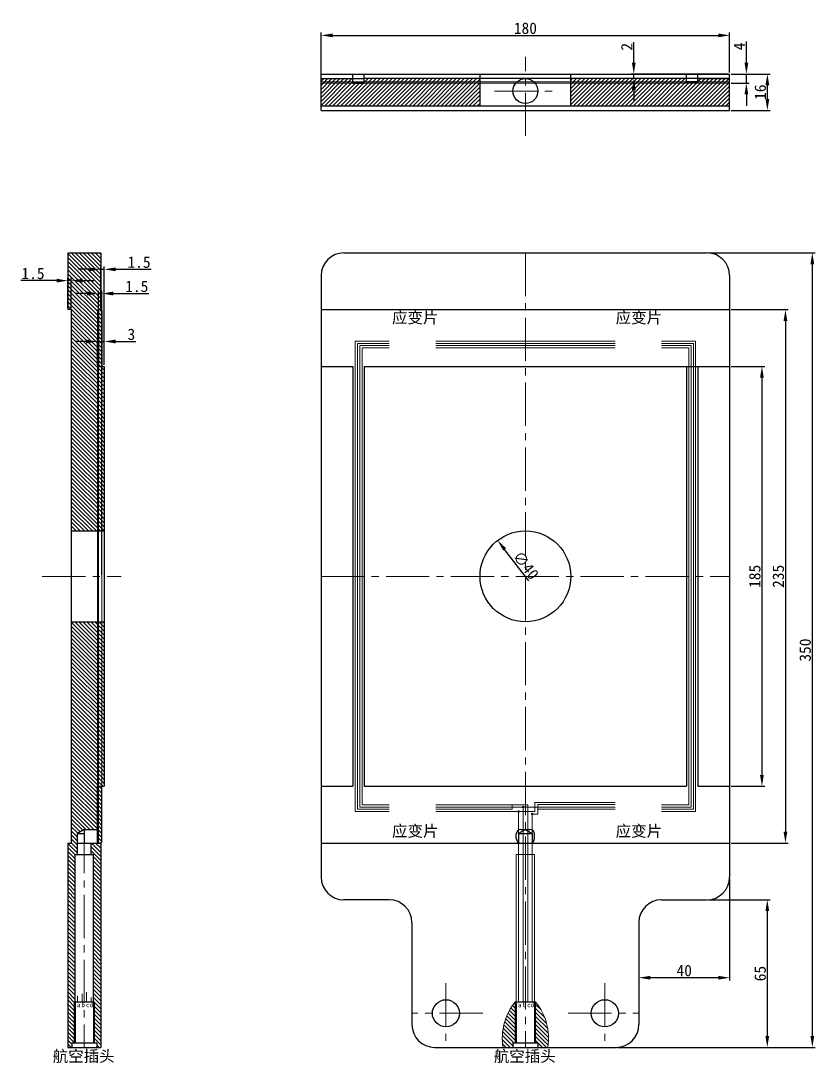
# Model space of a CAD drawing. Header units: inches. Extents: x -20 to 18950, y -1047 to 2551.
# Drawn here: x 16720.3 to 17070.3, y -414.3 to 44.9 of the extents above; entities that cross this region are included whole.
import ezdxf

# ---------------------------------------------------------------- set-up
doc = ezdxf.new("R2010")
doc.units = ezdxf.units.IN
doc.header["$MEASUREMENT"] = 0
doc.header["$PDSIZE"] = -5
doc.linetypes.add('CENTER2', pattern=[28.574999, 19.049999, -3.175, 3.175, -3.175])
doc.layers.get('0').update_dxf_attribs({"lineweight": 30})
doc.layers.get('Defpoints').update_dxf_attribs({"lineweight": 18})
for name, color, linetype, lineweight in [('10', 7, 'Continuous', 18), ('cen', 1, 'CENTER2', 20), ('dim', 5, 'Continuous', 20), ('hat', 3, 'Continuous', 20)]:
    doc.layers.add(name, color=color, linetype=linetype, lineweight=lineweight)
doc.styles.add('1', font='')
doc.styles.get("Standard").update_dxf_attribs({"font": ''})
doc.styles.get('1').set_extended_font_data('宋体')
doc.styles.get('Standard').set_extended_font_data('宋体')
doc.dimstyles.new('ISO-25', dxfattribs={"dimtxt": 5, "dimasz": 5, "dimexe": 1.25, "dimexo": 0.625, "dimtad": 1, "dimdsep": 46, "dimtxsty": 'Standard', "dimcen": 2.5, "dimdle": 10, "dimadec": 0, "dimazin": 0, "dimtfac": 1, "dimtmove": 0, "dimatfit": 3, "dimfxl": 1, "dimtolj": 1, "dimarcsym": 0})
pattern_1 = [(135, (-7.921, 0), (-0.88388348, -0.88388348), [])]

# ---------------------------------------------------------------- blocks, each defined once
blk = doc.blocks.new('*D157')
at = {"layer": 'Defpoints', "color": 0, "transparency": 16777216}
for p in [(16930.37, -183.98), (16954.82, -215.64)]:
    blk.add_point(p, dxfattribs=at)
at = {"layer": 'dim', "color": 0, "linetype": 'Continuous', "lineweight": -2, "transparency": 16777216}
blk.add_line((16944.16, -201.84), (16933.43, -187.94), dxfattribs=at)
at = {"layer": 'dim', "color": 0, "transparency": 16777216}
blk.add_solid([(16934.08, -187.43), (16932.77, -188.45), (16930.37, -183.98)], dxfattribs=at)
at = {"layer": 'dim', "color": 0, "transparency": 16777216, "insert": (16942.79, -194.95), "char_height": 5, "attachment_point": 5, "rotation": 307.6865}
blk.add_mtext('\\A1;∅40', dxfattribs=at)
blk = doc.blocks.new('*D161')
at = {"layer": 'Defpoints', "color": 0, "transparency": 16777216}
for p in [(17032.6, 38.5), (16852.6, 19.48), (17032.6, 21.48)]:
    blk.add_point(p, dxfattribs=at)
at = {"layer": 'dim', "color": 0, "linetype": 'Continuous', "lineweight": -2, "transparency": 16777216}
for p, q in [((16852.6, 20.1), (16852.6, 39.75)), ((16857.6, 38.5), (17027.6, 38.5)), ((17032.6, 22.1), (17032.6, 39.75))]:
    blk.add_line(p, q, dxfattribs=at)
at = {"layer": 'dim', "color": 0, "transparency": 16777216}
for points in [[(16857.6, 39.34), (16857.6, 37.67), (16852.6, 38.5)], [(17027.6, 39.34), (17027.6, 37.67), (17032.6, 38.5)]]:
    blk.add_solid(points, dxfattribs=at)
at = {"layer": 'dim', "color": 0, "transparency": 16777216, "insert": (16942.6, 41.63), "char_height": 5, "attachment_point": 5}
blk.add_mtext('\\A1;180', dxfattribs=at)
blk = doc.blocks.new('*D163')
at = {"layer": 'Defpoints', "color": 0, "transparency": 16777216}
for p in [(17032.6, 21.48), (17049.23, 21.48), (17032.6, 5.48)]:
    blk.add_point(p, dxfattribs=at)
at = {"layer": 'dim', "color": 0, "linetype": 'Continuous', "lineweight": -2, "transparency": 16777216}
for p, q in [((17033.22, 21.48), (17050.48, 21.48)), ((17049.23, 10.48), (17049.23, 16.48)), ((17033.22, 5.48), (17050.48, 5.48))]:
    blk.add_line(p, q, dxfattribs=at)
at = {"layer": 'dim', "color": 0, "transparency": 16777216}
for points in [[(17048.4, 16.48), (17050.07, 16.48), (17049.23, 21.48)], [(17048.4, 10.48), (17050.07, 10.48), (17049.23, 5.48)]]:
    blk.add_solid(points, dxfattribs=at)
at = {"layer": 'dim', "color": 0, "transparency": 16777216, "insert": (17046.11, 13.48), "char_height": 5, "attachment_point": 5, "rotation": 90}
blk.add_mtext('\\A1;16', dxfattribs=at)
blk = doc.blocks.new('*D164')
at = {"layer": 'Defpoints', "color": 0, "transparency": 16777216}
for p in [(17032.6, 21.48), (17039.97, 21.48), (17032.6, 17.48)]:
    blk.add_point(p, dxfattribs=at)
at = {"layer": 'dim', "color": 0, "linetype": 'Continuous', "lineweight": -2, "transparency": 16777216}
for p, q in [((17039.97, 26.48), (17039.97, 35.8)), ((17033.22, 21.48), (17041.22, 21.48)), ((17039.97, 17.48), (17039.97, 21.48)), ((17033.22, 17.48), (17041.22, 17.48)), ((17039.97, 12.48), (17039.97, 7.48))]:
    blk.add_line(p, q, dxfattribs=at)
at = {"layer": 'dim', "color": 0, "transparency": 16777216}
for points in [[(17039.13, 26.48), (17040.8, 26.48), (17039.97, 21.48)], [(17039.13, 12.48), (17040.8, 12.48), (17039.97, 17.48)]]:
    blk.add_solid(points, dxfattribs=at)
at = {"layer": 'dim', "color": 0, "transparency": 16777216, "insert": (17036.84, 33.64), "char_height": 5, "attachment_point": 5, "rotation": 90}
blk.add_mtext('\\A1;4', dxfattribs=at)
blk = doc.blocks.new('*D165')
at = {"layer": 'Defpoints', "color": 0, "transparency": 16777216}
for p in [(16990.36, 21.48), (17013.6, 19.48), (17032.6, 21.48)]:
    blk.add_point(p, dxfattribs=at)
at = {"layer": 'dim', "color": 0, "linetype": 'Continuous', "lineweight": -2, "transparency": 16777216}
for p, q in [((16990.36, 26.48), (16990.36, 35.49)), ((17031.97, 21.48), (16989.11, 21.48)), ((17012.97, 19.48), (16989.11, 19.48)), ((16990.36, 19.48), (16990.36, 21.48)), ((16990.36, 14.48), (16990.36, 9.48))]:
    blk.add_line(p, q, dxfattribs=at)
at = {"layer": 'dim', "color": 0, "transparency": 16777216}
for points in [[(16989.53, 26.48), (16991.19, 26.48), (16990.36, 21.48)], [(16989.53, 14.48), (16991.19, 14.48), (16990.36, 19.48)]]:
    blk.add_solid(points, dxfattribs=at)
at = {"layer": 'dim', "color": 0, "transparency": 16777216, "insert": (16987.23, 33.49), "char_height": 5, "attachment_point": 5, "rotation": 90}
blk.add_mtext('\\A1;2', dxfattribs=at)
blk = doc.blocks.new('*D166')
at = {"layer": 'Defpoints', "color": 0, "transparency": 16777216}
for p in [(17032.6, -82.31), (17032.6, -317.31), (17057.19, -317.31)]:
    blk.add_point(p, dxfattribs=at)
at = {"layer": 'dim', "color": 0, "linetype": 'Continuous', "lineweight": -2, "transparency": 16777216}
for p, q in [((17033.22, -82.31), (17058.44, -82.31)), ((17057.19, -87.31), (17057.19, -312.31)), ((17033.22, -317.31), (17058.44, -317.31))]:
    blk.add_line(p, q, dxfattribs=at)
at = {"layer": 'dim', "color": 0, "transparency": 16777216}
for points in [[(17056.36, -87.31), (17058.02, -87.31), (17057.19, -82.31)], [(17056.36, -312.31), (17058.02, -312.31), (17057.19, -317.31)]]:
    blk.add_solid(points, dxfattribs=at)
at = {"layer": 'dim', "color": 0, "transparency": 16777216, "insert": (17054.06, -199.81), "char_height": 5, "attachment_point": 5, "rotation": 90}
blk.add_mtext('\\A1;235', dxfattribs=at)
blk = doc.blocks.new('*D167')
at = {"layer": 'Defpoints', "color": 0, "transparency": 16777216}
for p in [(17032.6, -107.31), (17032.6, -292.31), (17046.82, -292.31)]:
    blk.add_point(p, dxfattribs=at)
at = {"layer": 'dim', "color": 0, "linetype": 'Continuous', "lineweight": -2, "transparency": 16777216}
for p, q in [((17033.22, -107.31), (17048.07, -107.31)), ((17046.82, -112.31), (17046.82, -287.31)), ((17033.22, -292.31), (17048.07, -292.31))]:
    blk.add_line(p, q, dxfattribs=at)
at = {"layer": 'dim', "color": 0, "transparency": 16777216}
for points in [[(17045.98, -112.31), (17047.65, -112.31), (17046.82, -107.31)], [(17045.98, -287.31), (17047.65, -287.31), (17046.82, -292.31)]]:
    blk.add_solid(points, dxfattribs=at)
at = {"layer": 'dim', "color": 0, "transparency": 16777216, "insert": (17043.69, -199.81), "char_height": 5, "attachment_point": 5, "rotation": 90}
blk.add_mtext('\\A1;185', dxfattribs=at)
blk = doc.blocks.new('*D168')
at = {"layer": 'Defpoints', "color": 0, "transparency": 16777216}
for p in [(17022.6, -57.31), (16982.6, -407.31), (17069.03, -407.31)]:
    blk.add_point(p, dxfattribs=at)
at = {"layer": 'dim', "color": 0, "linetype": 'Continuous', "lineweight": -2, "transparency": 16777216}
for p, q in [((17023.22, -57.31), (17070.28, -57.31)), ((17069.03, -62.31), (17069.03, -402.31)), ((16983.22, -407.31), (17070.28, -407.31))]:
    blk.add_line(p, q, dxfattribs=at)
at = {"layer": 'dim', "color": 0, "transparency": 16777216}
for points in [[(17068.19, -62.31), (17069.86, -62.31), (17069.03, -57.31)], [(17068.19, -402.31), (17069.86, -402.31), (17069.03, -407.31)]]:
    blk.add_solid(points, dxfattribs=at)
at = {"layer": 'dim', "color": 0, "transparency": 16777216, "insert": (17065.9, -232.31), "char_height": 5, "attachment_point": 5, "rotation": 90}
blk.add_mtext('\\A1;350', dxfattribs=at)
blk = doc.blocks.new('*D169')
at = {"layer": 'Defpoints', "color": 0, "transparency": 16777216}
for p in [(17022.6, -342.31), (16982.6, -407.31), (17049.18, -407.31)]:
    blk.add_point(p, dxfattribs=at)
at = {"layer": 'dim', "color": 0, "linetype": 'Continuous', "lineweight": -2, "transparency": 16777216}
for p, q in [((17023.22, -342.31), (17050.43, -342.31)), ((17049.18, -347.31), (17049.18, -402.31)), ((16983.22, -407.31), (17050.43, -407.31))]:
    blk.add_line(p, q, dxfattribs=at)
at = {"layer": 'dim', "color": 0, "transparency": 16777216}
for points in [[(17048.35, -347.31), (17050.01, -347.31), (17049.18, -342.31)], [(17048.35, -402.31), (17050.01, -402.31), (17049.18, -407.31)]]:
    blk.add_solid(points, dxfattribs=at)
at = {"layer": 'dim', "color": 0, "transparency": 16777216, "insert": (17046.05, -374.81), "char_height": 5, "attachment_point": 5, "rotation": 90}
blk.add_mtext('\\A1;65', dxfattribs=at)
blk = doc.blocks.new('*D170')
at = {"layer": 'Defpoints', "color": 0, "transparency": 16777216}
for p in [(17032.6, -332.31), (16992.6, -352.31), (16992.6, -376.63)]:
    blk.add_point(p, dxfattribs=at)
at = {"layer": 'dim', "color": 0, "linetype": 'Continuous', "lineweight": -2, "transparency": 16777216}
for p, q in [((17032.6, -332.93), (17032.6, -377.88)), ((16992.6, -352.93), (16992.6, -377.88)), ((17027.6, -376.63), (16997.6, -376.63))]:
    blk.add_line(p, q, dxfattribs=at)
at = {"layer": 'dim', "color": 0, "transparency": 16777216}
for points in [[(16997.6, -375.8), (16997.6, -377.46), (16992.6, -376.63)], [(17027.6, -375.8), (17027.6, -377.46), (17032.6, -376.63)]]:
    blk.add_solid(points, dxfattribs=at)
at = {"layer": 'dim', "color": 0, "transparency": 16777216, "insert": (17012.6, -373.5), "char_height": 5, "attachment_point": 5}
blk.add_mtext('\\A1;40', dxfattribs=at)
blk = doc.blocks.new('*D183')
at = {"layer": 'Defpoints', "color": 0, "transparency": 16777216}
for p in [(16742.48, -69.54), (16740.98, -82.31), (16742.48, -82.31)]:
    blk.add_point(p, dxfattribs=at)
at = {"layer": 'dim', "color": 0, "linetype": 'Continuous', "lineweight": -2, "transparency": 16777216}
for p, q in [((16740.98, -81.68), (16740.98, -68.29)), ((16742.48, -81.68), (16742.48, -68.29)), ((16735.98, -69.54), (16720.26, -69.54)), ((16742.48, -69.54), (16740.98, -69.54)), ((16747.48, -69.54), (16752.48, -69.54))]:
    blk.add_line(p, q, dxfattribs=at)
at = {"layer": 'dim', "color": 0, "transparency": 16777216}
for points in [[(16735.98, -68.71), (16735.98, -70.37), (16740.98, -69.54)], [(16747.48, -68.71), (16747.48, -70.37), (16742.48, -69.54)]]:
    blk.add_solid(points, dxfattribs=at)
at = {"layer": 'dim', "color": 0, "transparency": 16777216, "insert": (16725.62, -66.42), "char_height": 5, "attachment_point": 5}
blk.add_mtext('\\A1;1.5', dxfattribs=at)
blk = doc.blocks.new('*D182')
at = {"layer": 'Defpoints', "color": 0, "transparency": 16777216}
for p in [(16755.98, -75.23), (16754.48, -82.31), (16755.98, -199.81)]:
    blk.add_point(p, dxfattribs=at)
at = {"layer": 'dim', "color": 0, "linetype": 'Continuous', "lineweight": -2, "transparency": 16777216}
for p, q in [((16749.48, -75.23), (16744.48, -75.23)), ((16754.48, -81.68), (16754.48, -73.98)), ((16754.48, -75.23), (16755.98, -75.23)), ((16755.98, -199.18), (16755.98, -73.98)), ((16760.98, -75.23), (16776.7, -75.23))]:
    blk.add_line(p, q, dxfattribs=at)
at = {"layer": 'dim', "color": 0, "transparency": 16777216}
for points in [[(16749.48, -74.39), (16749.48, -76.06), (16754.48, -75.23)], [(16760.98, -74.39), (16760.98, -76.06), (16755.98, -75.23)]]:
    blk.add_solid(points, dxfattribs=at)
at = {"layer": 'dim', "color": 0, "transparency": 16777216, "insert": (16771.34, -72.1), "char_height": 5, "attachment_point": 5}
blk.add_mtext('\\A1;1.5', dxfattribs=at)
blk = doc.blocks.new('*D184')
at = {"layer": 'Defpoints', "color": 0, "transparency": 16777216}
for p in [(16756.98, -64.56), (16755.48, -82.31), (16756.98, -107.31)]:
    blk.add_point(p, dxfattribs=at)
at = {"layer": 'dim', "color": 0, "linetype": 'Continuous', "lineweight": -2, "transparency": 16777216}
for p, q in [((16755.48, -81.68), (16755.48, -63.31)), ((16756.98, -106.68), (16756.98, -63.31)), ((16750.48, -64.56), (16745.48, -64.56)), ((16755.48, -64.56), (16756.98, -64.56)), ((16761.98, -64.56), (16777.7, -64.56))]:
    blk.add_line(p, q, dxfattribs=at)
at = {"layer": 'dim', "color": 0, "transparency": 16777216}
for points in [[(16750.48, -63.73), (16750.48, -65.39), (16755.48, -64.56)], [(16761.98, -63.73), (16761.98, -65.39), (16756.98, -64.56)]]:
    blk.add_solid(points, dxfattribs=at)
at = {"layer": 'dim', "color": 0, "transparency": 16777216, "insert": (16772.34, -61.43), "char_height": 5, "attachment_point": 5}
blk.add_mtext('\\A1;1.5', dxfattribs=at)
blk = doc.blocks.new('*D185')
at = {"layer": 'Defpoints', "color": 0, "transparency": 16777216}
for p in [(16756.98, -96.35), (16753.98, -107.31), (16756.98, -107.31)]:
    blk.add_point(p, dxfattribs=at)
at = {"layer": 'dim', "color": 0, "linetype": 'Continuous', "lineweight": -2, "transparency": 16777216}
for p, q in [((16748.98, -96.35), (16743.98, -96.35)), ((16753.98, -106.68), (16753.98, -95.1)), ((16753.98, -96.35), (16756.98, -96.35)), ((16756.98, -106.68), (16756.98, -95.1)), ((16761.98, -96.35), (16770.94, -96.35))]:
    blk.add_line(p, q, dxfattribs=at)
at = {"layer": 'dim', "color": 0, "transparency": 16777216}
for points in [[(16748.98, -95.51), (16748.98, -97.18), (16753.98, -96.35)], [(16761.98, -95.51), (16761.98, -97.18), (16756.98, -96.35)]]:
    blk.add_solid(points, dxfattribs=at)
at = {"layer": 'dim', "color": 0, "transparency": 16777216, "insert": (16768.96, -93.22), "char_height": 5, "attachment_point": 5}
blk.add_mtext('\\A1;3', dxfattribs=at)

msp = doc.modelspace()

# ---------------------------------------------------------------- hatches: boundary and pattern name
at = {"layer": 'dim'}
h = msp.add_hatch(color=3, dxfattribs=at)
h.dxf.hatch_style = 1
h.paths.add_polyline_path([(16754.478, -91.343), (16753.978, -91.343), (16753.978, -103.026), (16754.478, -103.026)])
h = msp.add_hatch(color=3, dxfattribs=at)
h.dxf.hatch_style = 1
h.paths.add_polyline_path([(16754.478, -308.274), (16753.978, -308.274), (16753.978, -296.591), (16754.478, -296.591)])
h = msp.add_hatch(color=3, dxfattribs=at)
h.dxf.hatch_style = 1
h.paths.add_polyline_path([(16941.774, -301.743, -0.3394543), (16941.342, -301.686), (16941.849, -301.179, -0.4931454)])
h.paths.add_polyline_path([(16941.342, -301.686, -0.4931454), (16941.416, -301.122, -0.3394543), (16941.849, -301.179)])
h = msp.add_hatch(color=3, dxfattribs=at)
h.dxf.hatch_style = 1
h.paths.add_polyline_path([(16939.774, -303.743, -0.3394543), (16939.342, -303.686), (16939.849, -303.179, -0.4931454)])
h.paths.add_polyline_path([(16939.342, -303.686, -0.4931454), (16939.416, -303.122, -0.3394543), (16939.849, -303.179)])
h = msp.add_hatch(color=3, dxfattribs=at)
h.dxf.hatch_style = 1
h.paths.add_polyline_path([(16945.774, -304.855, -0.3394543), (16945.342, -304.798), (16945.849, -304.291, -0.4931454)])
h.paths.add_polyline_path([(16945.342, -304.798, -0.4931454), (16945.416, -304.234, -0.3394543), (16945.849, -304.291)])
at = {"layer": 'hat'}
h = msp.add_hatch(dxfattribs=at)
h.set_pattern_fill('ANSI31', color=3, scale=10)
h.set_pattern_definition([(45, (-380.1826, 9e-13), (-0.88388348, 0.88388348), [])])
h.paths.add_polyline_path([(16922.595, 17.477), (16852.595, 17.477), (16852.595, 7.477), (16922.595, 7.477)])
h.paths.add_polyline_path([(16922.595, 19.477), (16871.595, 19.477), (16871.595, 17.977), (16922.595, 17.977)])
h.paths.add_polyline_path([(16922.595, 17.977), (16871.595, 17.977), (16871.595, 17.477), (16922.595, 17.477)])
h.paths.add_polyline_path([(16866.595, 17.977), (16852.595, 17.977), (16852.595, 17.477), (16866.595, 17.477)])
h.paths.add_polyline_path([(16866.595, 19.477), (16852.595, 19.477), (16852.595, 17.977), (16866.595, 17.977)])
h.paths.add_polyline_path([(17032.595, 17.477), (16962.595, 17.477), (16962.595, 7.477), (17032.595, 7.477)])
h.paths.add_polyline_path([(17013.595, 17.977), (16962.595, 17.977), (16962.595, 17.477), (17013.595, 17.477)])
h.paths.add_polyline_path([(17013.595, 19.477), (16962.595, 19.477), (16962.595, 17.977), (17013.595, 17.977)])
h.paths.add_polyline_path([(17032.595, 17.977), (17018.595, 17.977), (17018.595, 17.477), (17032.595, 17.477)])
h.paths.add_polyline_path([(17032.595, 19.477), (17018.595, 19.477), (17018.595, 17.977), (17032.595, 17.977)])
h = msp.add_hatch(dxfattribs=at)
h.set_pattern_fill('ANSI31', color=3, scale=10, angle=90)
h.set_pattern_definition(pattern_1)
h.paths.add_polyline_path([(16753.978, -82.309), (16755.478, -82.309), (16755.478, -57.309), (16740.978, -57.309), (16740.978, -82.309), (16742.478, -82.309), (16742.478, -179.809), (16753.978, -179.809), (16753.978, -107.309)])
h.paths.add_polyline_path([(16755.478, -107.309), (16753.978, -107.309), (16753.978, -179.809), (16755.478, -179.809)], flags=17)
h.paths.add_polyline_path([(16756.978, -107.309), (16755.478, -107.309), (16755.478, -179.809), (16756.978, -179.809)])
h.paths.add_polyline_path([(16753.978, -219.809), (16742.478, -219.809), (16742.478, -317.309), (16740.978, -317.309), (16740.978, -407.309), (16742.728, -407.309), (16742.728, -405.309), (16743.728, -405.309), (16743.728, -387.309), (16744.228, -387.309), (16744.228, -322.309), (16745.228, -322.309), (16745.228, -313.041), (16748.228, -311.309), (16753.978, -311.309), (16753.978, -292.309)])
h.paths.add_polyline_path([(16756.978, -219.809), (16755.978, -219.809), (16755.978, -292.309), (16756.978, -292.309)])
h.paths.add_polyline_path([(16755.978, -219.809), (16755.478, -219.809), (16755.478, -292.309), (16755.978, -292.309)])
h.paths.add_polyline_path([(16755.478, -219.809), (16753.978, -219.809), (16753.978, -292.309), (16755.478, -292.309)])
h.paths.add_polyline_path([(16755.478, -317.309), (16753.978, -317.309), (16751.228, -317.309), (16751.228, -322.309), (16752.228, -322.309), (16752.228, -387.309), (16752.728, -387.309), (16752.728, -405.309), (16753.728, -405.309), (16753.728, -407.309), (16755.478, -407.309)])
h.paths.add_polyline_path([(16744.228, -387.309), (16743.728, -387.309), (16743.728, -405.309), (16744.228, -405.309)], flags=17)
h.paths.add_polyline_path([(16752.728, -387.309), (16752.228, -387.309), (16752.228, -405.309), (16752.728, -405.309)], flags=17)
h = msp.add_hatch(dxfattribs=at)
h.set_pattern_fill('ANSI31', color=3, scale=10, angle=90)
h.set_pattern_definition(pattern_1)
h.paths.add_polyline_path([(16755.478, -292.309), (16754.478, -292.309), (16754.478, -317.309), (16755.478, -317.309)])
h.paths.add_polyline_path([(16755.978, -292.309), (16755.478, -292.309), (16755.478, -317.309), (16755.978, -316.809)])
h.paths.add_polyline_path([(16755.978, -82.809), (16755.478, -82.309), (16755.478, -107.309), (16755.978, -107.309)])
h.paths.add_polyline_path([(16755.478, -82.309), (16754.478, -82.309), (16754.478, -107.309), (16755.478, -107.309)])
h = msp.add_hatch(dxfattribs=at)
h.set_pattern_fill('ANSI31', color=3, scale=10, angle=90)
h.paths.add_polyline_path([(16938.095, -387.309, 0.2152919), (16932.755, -407.309), (16937.095, -407.309), (16937.095, -405.309), (16938.095, -405.309)])
h.paths.add_polyline_path([(16947.095, -387.309), (16947.095, -405.309), (16948.095, -405.309), (16948.095, -407.309), (16952.436, -407.309, 0.2152919)])

# ---------------------------------------------------------------- linework, layer by layer
for p, q in [((16852.595, 5.477), (16852.595, 21.477)), ((16852.595, 21.477), (17032.595, 21.477)), ((16852.595, 19.477), (16866.595, 19.477)), ((16866.595, 17.477), (16866.595, 21.477)), ((16866.595, 19.477), (16871.595, 19.477)), ((16871.595, 17.477), (16871.595, 21.477)), ((17013.595, 19.477), (16871.595, 19.477)), ((16922.595, 7.477), (16922.595, 21.477)), ((16962.595, 7.477), (16962.595, 21.477)), ((17013.595, 17.477), (17013.595, 21.477)), ((17018.595, 19.477), (17013.595, 19.477)), ((17018.595, 17.477), (17018.595, 21.477)), ((17018.595, 19.477), (17032.595, 19.477)), ((17032.595, 19.477), (17018.595, 19.477)), ((17032.595, 5.477), (17032.595, 21.477)), ((16866.595, 17.977), (16871.595, 17.977)), ((16866.595, 17.477), (16871.595, 17.477)), ((17018.595, 17.977), (17013.595, 17.977)), ((17018.595, 17.477), (17013.595, 17.477)), ((16852.595, 7.477), (17032.595, 7.477)), ((16852.595, 5.477), (17032.595, 5.477)), ((16740.978, -57.309), (16755.478, -57.309)), ((16740.978, -57.309), (16740.978, -82.309)), ((16755.478, -57.309), (16755.478, -82.309)), ((16862.595, -57.309), (17022.595, -57.309)), ((16852.595, -67.309), (16852.595, -332.309)), ((17032.595, -67.309), (17032.595, -332.309)), ((16742.478, -82.309), (16740.978, -82.309)), ((16742.478, -82.309), (16742.478, -317.309)), ((16753.978, -82.309), (16753.978, -107.309)), ((16753.978, -82.309), (16755.478, -82.309)), ((16754.478, -82.309), (16754.478, -107.309)), ((16755.478, -82.309), (16755.978, -82.809)), ((16852.595, -82.309), (17032.595, -82.309)), ((16755.978, -82.809), (16755.978, -107.309)), ((16753.978, -91.343), (16754.478, -91.343)), ((16753.978, -103.026), (16754.478, -103.026)), ((16753.978, -107.309), (16756.978, -107.309)), ((16756.978, -107.309), (16756.978, -292.309)), ((16852.595, -107.309), (16866.595, -107.309)), ((16866.595, -107.309), (16866.595, -292.309)), ((16871.595, -107.309), (17032.595, -107.309)), ((16871.595, -107.309), (16871.595, -292.309)), ((17013.595, -107.309), (17013.595, -292.309)), ((17018.595, -107.309), (17018.595, -292.309)), ((16742.478, -179.809), (16756.978, -179.809)), ((16742.478, -219.809), (16756.978, -219.809)), ((16753.978, -292.309), (16756.978, -292.309)), ((16753.978, -317.309), (16753.978, -292.309)), ((16754.478, -317.309), (16754.478, -292.309)), ((16755.978, -316.809), (16755.978, -292.309)), ((16852.595, -292.309), (16866.595, -292.309)), ((16871.595, -292.309), (17013.595, -292.309)), ((17018.595, -292.309), (17032.595, -292.309)), ((16753.978, -296.591), (16754.478, -296.591)), ((16748.228, -311.309), (16745.228, -313.041)), ((16748.228, -311.309), (16753.978, -311.309)), ((16748.228, -311.309), (16748.228, -317.309)), ((16753.978, -308.274), (16754.478, -308.274)), ((16942.595, -311.309), (16939.595, -313.041)), ((16940.595, -311.309), (16944.595, -311.309)), ((16942.595, -311.309), (16945.595, -313.041)), ((16745.228, -322.309), (16745.228, -313.041)), ((16745.228, -313.041), (16748.228, -313.041)), ((16755.478, -317.309), (16755.978, -316.809)), ((16938.595, -315.309), (16938.595, -313.309)), ((16939.595, -313.041), (16945.595, -313.041)), ((16939.595, -313.041), (16939.595, -317.041)), ((16945.595, -313.041), (16945.595, -317.041)), ((16946.595, -315.309), (16946.595, -313.309)), ((16740.978, -317.309), (16742.478, -317.309)), ((16740.978, -317.309), (16740.978, -407.309)), ((16745.228, -317.309), (16753.978, -317.309)), ((16751.228, -322.309), (16751.228, -317.309)), ((16753.978, -317.309), (16755.478, -317.309)), ((16755.478, -317.309), (16755.478, -407.309)), ((16852.595, -317.309), (16942.595, -317.309)), ((16942.595, -317.309), (17032.595, -317.309)), ((16744.228, -387.309), (16744.228, -322.309)), ((16744.228, -322.309), (16752.228, -322.309)), ((16752.228, -387.309), (16752.228, -322.309)), ((16882.595, -342.309), (16862.595, -342.309)), ((17002.595, -342.309), (17022.595, -342.309)), ((16892.595, -352.309), (16892.595, -397.309)), ((16992.595, -352.309), (16992.595, -397.309)), ((16743.728, -387.309), (16752.728, -387.309)), ((16744.228, -387.309), (16744.228, -405.309)), ((16752.228, -387.309), (16752.228, -405.309)), ((16938.095, -387.309), (16947.095, -387.309)), ((16938.595, -387.309), (16938.595, -405.309)), ((16946.595, -387.309), (16946.595, -405.309)), ((16740.978, -407.309), (16755.478, -407.309)), ((16742.728, -405.309), (16753.728, -405.309)), ((16742.728, -405.309), (16742.728, -407.309)), ((16753.728, -405.309), (16753.728, -407.309)), ((16902.595, -407.309), (16982.595, -407.309)), ((16937.095, -405.309), (16948.095, -405.309)), ((16937.095, -405.309), (16937.095, -407.309)), ((16948.095, -405.309), (16948.095, -407.309))]:
    msp.add_line(p, q)
for centre, radius in [((16942.595, 13.977), 5.5), ((16942.595, -199.809), 20), ((16907.595, -392.309), 6), ((16977.595, -392.309), 6)]:
    msp.add_circle(centre, radius)
for centre, radius, start, end in [((16862.595, -67.309), 10, 90, 180), ((17022.595, -67.309), 10, 0, 90), ((16940.595, -313.309), 2, 90, 180), ((16944.595, -313.309), 2, 360, 90), ((16940.595, -315.309), 2, 180, 270), ((16944.595, -315.309), 2, 270, 360), ((16862.595, -332.309), 10, 180, 270), ((17022.595, -332.309), 10, 270, 0), ((16882.595, -352.309), 10, 0, 90), ((17002.595, -352.309), 10, 90, 180), ((16902.595, -397.309), 10, 180, 270), ((16982.595, -397.309), 10, 270, 0)]:
    msp.add_arc(centre, radius, start, end)
at = {"layer": '10'}
for p, q in [((16743.728, -387.309), (16743.728, -405.309)), ((16743.728, -387.309), (16743.728, -405.309)), ((16752.728, -387.309), (16752.728, -405.309)), ((16752.728, -387.309), (16752.728, -405.309)), ((16938.095, -387.309), (16938.095, -405.309)), ((16938.095, -387.309), (16938.095, -405.309)), ((16947.095, -387.309), (16947.095, -405.309)), ((16947.095, -387.309), (16947.095, -405.309))]:
    msp.add_line(p, q, dxfattribs=at)
for centre, start, end in [((16957.573, -403.223), 140.7493, 189.34876), ((16927.618, -403.223), 350.65124, 39.2507)]:
    msp.add_arc(centre, 25.152, start, end, dxfattribs=at)
at = {"layer": 'cen'}
for p, q in [((16942.595, -5.792), (16942.595, 29.005)), ((16928.963, 13.977), (16955.68, 13.977)), ((16942.595, -57.309), (16942.595, -407.309)), ((16729.709, -199.809), (16764.505, -199.809)), ((16852.595, -199.809), (17032.595, -199.809)), ((16748.228, -311.55), (16748.228, -407.309)), ((16907.595, -379.073), (16907.595, -407.309)), ((16977.595, -379.073), (16977.595, -407.309)), ((16923.764, -392.309), (16892.595, -392.309)), ((16961.427, -392.309), (16992.595, -392.309))]:
    msp.add_line(p, q, dxfattribs=at)
at = {"layer": 'dim'}
for p, q in [((16852.595, 17.977), (17032.595, 17.977)), ((16852.595, 17.477), (17032.595, 17.477)), ((16882.595, -96.185), (16867.595, -96.185)), ((16867.595, -96.185), (16867.595, -303.432)), ((16965.467, -96.185), (16903.091, -96.185)), ((16919.723, -96.185), (16982.1, -96.185)), ((17002.595, -96.185), (17017.595, -96.185)), ((17017.595, -96.185), (17017.595, -303.432)), ((16882.595, -97.185), (16868.595, -97.185)), ((16868.595, -97.185), (16868.595, -302.432)), ((16882.595, -98.185), (16869.595, -98.185)), ((16869.595, -98.185), (16869.595, -301.432)), ((16882.595, -99.185), (16870.595, -99.185)), ((16870.595, -99.185), (16870.595, -300.432)), ((16965.467, -97.185), (16903.091, -97.185)), ((16965.467, -98.185), (16903.091, -98.185)), ((16965.467, -99.185), (16903.091, -99.185)), ((16919.723, -97.185), (16982.1, -97.185)), ((16919.723, -98.185), (16982.1, -98.185)), ((16919.723, -99.185), (16982.1, -99.185)), ((17002.595, -97.185), (17016.595, -97.185)), ((17002.595, -98.185), (17015.595, -98.185)), ((17002.595, -99.185), (17014.595, -99.185)), ((17014.595, -99.185), (17014.595, -300.432)), ((17015.595, -98.185), (17015.595, -301.432)), ((17016.595, -97.185), (17016.595, -302.432)), ((16753.978, -107.309), (16753.978, -292.309)), ((16754.478, -107.309), (16754.478, -292.309)), ((16755.978, -139.809), (16755.978, -292.309)), ((16882.595, -302.432), (16868.595, -302.432)), ((16882.595, -301.432), (16869.595, -301.432)), ((16882.595, -300.432), (16870.595, -300.432)), ((16943.595, -300.432), (16903.091, -300.432)), ((16937.794, -301.432), (16903.091, -301.432)), ((16936.826, -302.432), (16903.091, -302.432)), ((16919.723, -300.432), (16943.595, -300.432)), ((16936.826, -302.432), (16936.826, -300.432)), ((16937.794, -301.432), (16947.376, -301.432)), ((16941.595, -387.284), (16941.595, -301.233)), ((16943.595, -387.284), (16943.595, -300.432)), ((16964.072, -299.387), (16946.757, -299.387)), ((16946.757, -299.387), (16982.1, -299.387)), ((16946.757, -303.432), (16946.757, -299.387)), ((16947.376, -301.432), (16982.1, -301.432)), ((16948, -300.387), (16982.1, -300.387)), ((16948, -300.387), (16948, -304.544)), ((16948, -302.428), (16982.1, -302.428)), ((16964.072, -300.387), (16961.2, -300.387)), ((17002.595, -300.432), (17014.595, -300.432)), ((17002.595, -301.432), (17015.595, -301.432)), ((17002.595, -302.432), (17016.595, -302.432)), ((16882.595, -303.432), (16867.595, -303.432)), ((16938.595, -303.432), (16903.091, -303.432)), ((16938.595, -303.432), (16946.757, -303.432)), ((16939.595, -387.284), (16939.595, -303.791)), ((16945.595, -387.284), (16945.595, -304.903)), ((16948, -304.544), (16945.954, -304.544)), ((17002.595, -303.432), (17017.595, -303.432)), ((16938.595, -387.309), (16938.595, -322.309)), ((16938.595, -322.309), (16946.595, -322.309)), ((16946.595, -387.309), (16946.595, -322.309)), ((16745.228, -387.309), (16745.228, -384.559)), ((16747.228, -387.309), (16747.228, -383.758)), ((16749.228, -387.309), (16749.228, -382.957)), ((16751.228, -387.309), (16751.228, -385.359)), ((16939.595, -387.309), (16939.595, -384.559)), ((16941.595, -387.309), (16941.595, -383.758)), ((16943.595, -387.309), (16943.595, -382.957)), ((16945.595, -387.309), (16945.595, -385.359))]:
    msp.add_line(p, q, dxfattribs=at)
for centre in [(16941.595, -301.432), (16939.595, -303.432), (16945.595, -304.544)]:
    msp.add_circle(centre, 0.358, dxfattribs=at)

# ---------------------------------------------------------------- texts
at = {"layer": 'dim', "attachment_point": 1, "style": '1'}
for s, width, insert, char_height in [('应变片', 22.22046, (16883.809, -83.319), 5), ('应变片', 22.22046, (16982.361, -83.319), 5), ('应变片', 22.22046, (16883.809, -309.494), 5), ('应变片', 22.22046, (16982.361, -309.494), 5), ('a', 1.93928, (16744.94, -387.624), 2), ('b', 1.93928, (16746.94, -387.624), 2), ('c', 1.93928, (16748.94, -387.624), 2), ('d', 1.93928, (16750.547, -387.624), 2), ('a', 1.93928, (16939.307, -387.624), 2), ('b', 1.93928, (16941.307, -387.624), 2), ('c', 1.93928, (16943.307, -387.624), 2), ('d', 1.93928, (16944.914, -387.624), 2), ('航空插头', 28.58451, (16734.305, -408.678), 5), ('航空插头', 28.58451, (16928.672, -408.678), 5)]:
    msp.add_mtext_dynamic_manual_height_columns(s, width=width, gutter_width=1, heights=[0], dxfattribs=dict(at, insert=insert, char_height=char_height))

# ---------------------------------------------------------------- dimensions: what is measured, and where the dimension line sits
at = {"layer": 'dim'}
for base, p1, p2, angle, picture, middle in [((17032.595, 38.502), (16852.595, 19.477), (17032.595, 21.477), 180, '*D161', (16942.595, 38.502)), ((16990.359, 21.477), (17013.595, 19.477), (17032.595, 21.477), 90, '*D165', (16990.359, 33.485)), ((17049.233, 21.477), (17032.595, 5.477), (17032.595, 21.477), 90, '*D163', (17049.233, 13.477)), ((17057.19, -317.309), (17032.595, -82.309), (17032.595, -317.309), 90, '*D166', (17057.19, -199.809))]:
    dim = msp.add_linear_dim(base=base, p1=p1, p2=p2, angle=angle, dimstyle='ISO-25', dxfattribs=at)
    dim.commit()
    dim.dimension.update_dxf_attribs({"geometry": picture, "text_midpoint": middle, "dimtype": 160})
for base, p1, p2, picture, middle in [((17039.968, 21.477), (17032.595, 17.477), (17032.595, 21.477), '*D164', (17036.843, 33.639)), ((17069.028, -407.309), (17022.595, -57.309), (16982.595, -407.309), '*D168', (17065.903, -232.309)), ((17046.818, -292.309), (17032.595, -107.309), (17032.595, -292.309), '*D167', (17043.693, -199.809)), ((17049.179, -407.309), (17022.595, -342.309), (16982.595, -407.309), '*D169', (17046.054, -374.809))]:
    dim = msp.add_linear_dim(base=base, p1=p1, p2=p2, angle=90, dimstyle='ISO-25', dxfattribs=at)
    dim.commit()
    dim.dimension.update_dxf_attribs({"geometry": picture, "text_midpoint": middle})
for base, p1, p2, picture, middle in [((16756.978, -64.56), (16755.478, -82.309), (16756.978, -107.309), '*D184', (16772.337, -64.56)), ((16742.478, -69.54), (16740.978, -82.309), (16742.478, -82.309), '*D183', (16725.618, -69.54)), ((16756.978, -96.346), (16753.978, -107.309), (16756.978, -107.309), '*D185', (16768.957, -96.346))]:
    dim = msp.add_linear_dim(base=base, p1=p1, p2=p2, dimstyle='ISO-25', dxfattribs=at)
    dim.commit()
    dim.dimension.update_dxf_attribs({"geometry": picture, "text_midpoint": middle, "dimtype": 160})
for base, p1, p2, picture, middle in [((16755.978, -75.226), (16754.478, -82.309), (16755.978, -199.809), '*D182', (16771.337, -72.101)), ((16992.595, -376.63), (17032.595, -332.309), (16992.595, -352.309), '*D170', (17012.595, -373.505))]:
    dim = msp.add_linear_dim(base=base, p1=p1, p2=p2, dimstyle='ISO-25', dxfattribs=at)
    dim.commit()
    dim.dimension.update_dxf_attribs({"geometry": picture, "text_midpoint": middle})
dim = msp.add_diameter_dim_2p(p1=(16954.822, -215.636), p2=(16930.368, -183.981), dimstyle='ISO-25', dxfattribs=at)
dim.commit()
dim.dimension.update_dxf_attribs({"geometry": '*D157', "text_midpoint": (16940.322, -196.865), "dimtype": 163})

doc.saveas('drawing.dxf')
